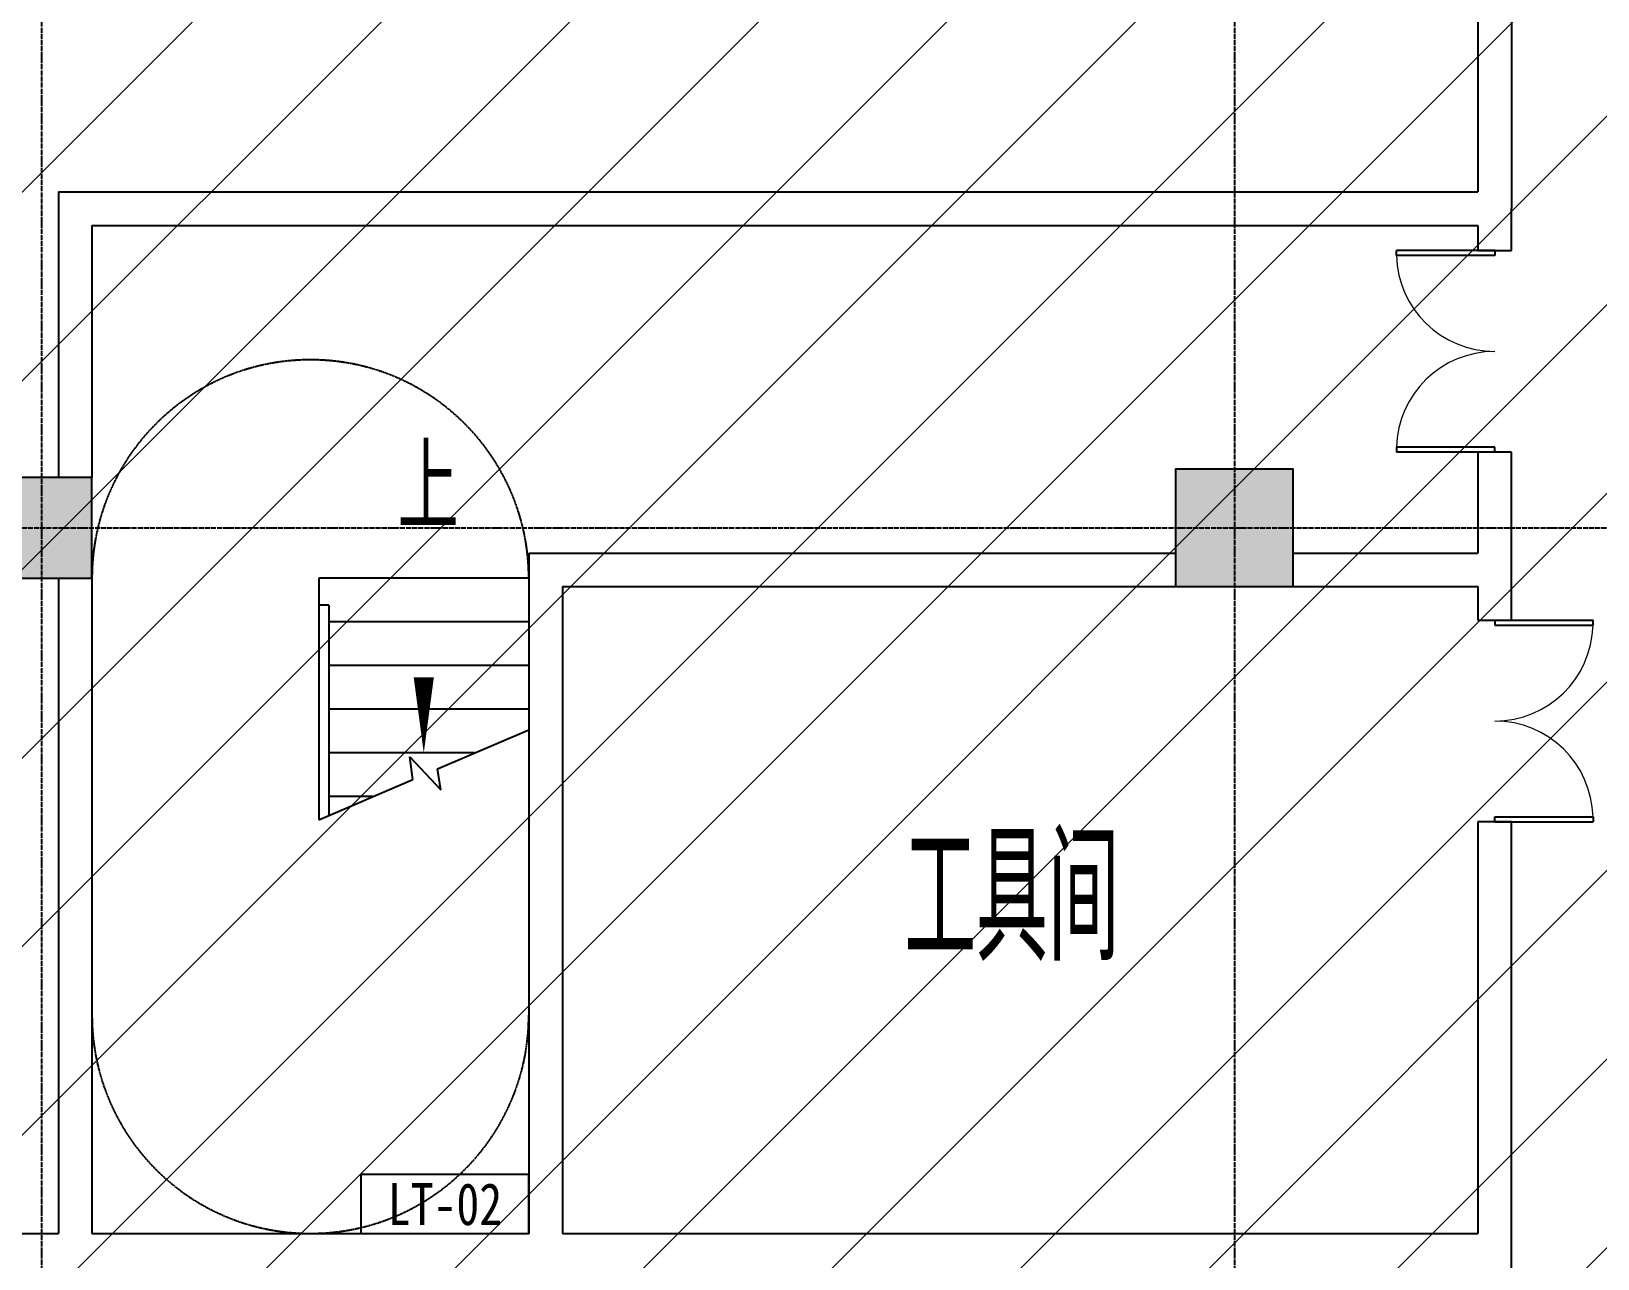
# Model space of a CAD drawing. Extents: x -20827274 to 1300756471, y -549375 to 3431892.
# Drawn here: x -82170 to -72846, y -287610 to -280305 of the extents above; entities that cross this region are included whole.
import ezdxf
from ezdxf.enums import TextEntityAlignment as Align

# ---------------------------------------------------------------- set-up
doc = ezdxf.new("R2010")
doc.units = 0
doc.header["$LTSCALE"] = 10
for name, pattern in [('DASH', [0.35, 0.25, -0.1]), ('暖附图底图$0$DASH', [0.35, 0.25, -0.1]), ('暖附图底图$0$DOTE', [2.42, 2, -0.2, 0.02, -0.2])]:
    doc.linetypes.add(name, pattern=pattern)
for name, color, linetype in [('1-zs', 3, 'Continuous'), ('PUB_HATCH', 8, 'Continuous'), ('STAIR', 2, 'Continuous'), ('暖附图底图$0$1-标注暖通', 8, 'Continuous'), ('暖附图底图$0$A-COLUMN', 8, 'Continuous'), ('暖附图底图$0$A-ROOM_NAME', 8, 'Continuous'), ('暖附图底图$0$A-STAIR', 8, 'Continuous'), ('暖附图底图$0$A-WALL', 8, 'Continuous'), ('暖附图底图$0$DIM_SYMB', 8, 'Continuous'), ('暖附图底图$0$DOOR_FIRE', 8, 'Continuous'), ('暖附图底图$0$DOTE', 8, 'Continuous'), ('暖附图底图$0$SRC-03F$0$A-SYMB-NUMB-T', 8, 'Continuous'), ('暖附图底图$0$SRC-03F$0$A-WALL', 8, 'Continuous'), ('暖附图底图$0$STAIR', 8, 'Continuous')]:
    doc.layers.add(name, color=color, linetype=linetype)
doc.layers.add('F-非人防区', color=105, linetype='Continuous', lineweight=15)
doc.styles.add('暖附图底图$0$8B2_01', font='simhei.ttf', dxfattribs={"width": 0.8})
doc.styles.add('暖附图底图$0$8B2_02', font='tssdeng.shx', dxfattribs={"width": 0.6, "bigfont": 'TSSDCHN.shx'})
doc.styles.add('暖附图底图$0$_TCH_DIM', font='SIMPLEX', dxfattribs={"bigfont": 'GBCBIG'})
doc.styles.add('暖附图底图$0$SRC-03F$0$ECADI-TXT', font='simplex.shx', dxfattribs={"bigfont": 'hztxt.shx'})

# ---------------------------------------------------------------- blocks, each defined once
blk = doc.blocks.new('暖附图底图$0$SRC-03F$0$ECADI-TAG-CODE')
at = {"layer": '暖附图底图$0$SRC-03F$0$A-SYMB-NUMB-T', "color": 1}
blk.add_lwpolyline([(3.408, 8.1), (13.408, 8.1), (13.408, 4.6), (3.408, 4.6)], close=True, dxfattribs=at)
at = {"layer": '暖附图底图$0$SRC-03F$0$A-SYMB-NUMB-T', "style": '暖附图底图$0$SRC-03F$0$ECADI-TXT', "width": 0.7}
blk.add_attdef('CODE', text='', height=2.5, dxfattribs=at).set_placement((8.408, 6.35), align=Align.MIDDLE_CENTER)
blk = doc.blocks.new('_FZH')
blk.add_lwpolyline([(-0.5, -0.5), (0.5, -0.5), (0.5, 0.5), (-0.5, 0.5)], close=True)
at = {"layer": 'PUB_HATCH'}
blk.add_solid([(-0.5, -0.5), (0.5, -0.5), (-0.5, 0.5), (0.5, 0.5)], dxfattribs=at)
blk = doc.blocks.new('暖附图底图$0$$DorLib2D$00000002')
for p, q in [((-0.5, 0), (-0.5, 0.4875)), ((-0.475, 0.4875), (-0.5, 0.4875)), ((-0.475, 0), (-0.475, 0.4875)), ((0.475, 0), (0.475, 0.4875)), ((0.475, 0.4875), (0.5, 0.4875)), ((0.5, 0), (0.5, 0.4875)), ((-0.5, 0), (-0.475, 0)), ((0.5, 0), (0.475, 0))]:
    blk.add_line(p, q)
at = {"lineweight": 13}
for centre, start, end in [((-0.4875, 0), 0, 88.53072), ((0.4875, 0), 91.46928, 180)]:
    blk.add_arc(centre, 0.4875, start, end, dxfattribs=at)
blk = doc.blocks.new('暖附图底图$0$AFSFCS')
at = {"layer": 'STAIR', "color": 9, "linetype": 'DASH'}
for centre, start, end in [((-80508.6, -283560.4), 0, 180), ((-80508.6, -286160.4), 180, 0)]:
    blk.add_arc(centre, 1300, start, end, dxfattribs=at)
at = {"layer": '暖附图底图$0$A-STAIR'}
for p, q in [((-80458.6, -283560.4), (-80458.6, -283720.4)), ((-79208.6, -283560.4), (-80458.6, -283560.4)), ((-79208.6, -283560.4), (-79208.6, -284462)), ((-80458.6, -283720.4), (-80458.6, -284998.8)), ((-80458.6, -283720.4), (-80458.6, -284998.8)), ((-80398.6, -283720.4), (-80458.6, -283720.4)), ((-80398.6, -283720.4), (-80398.6, -284973)), ((-79208.6, -283820.4), (-80398.6, -283820.4)), ((-79208.6, -284080.4), (-80398.6, -284080.4)), ((-79208.6, -284340.4), (-80398.6, -284340.4)), ((-79751.1, -284695), (-79208.6, -284462)), ((-79530.9, -284600.4), (-80398.6, -284600.4)), ((-79897.8, -284758), (-79917.2, -284624.4)), ((-79917.2, -284624.4), (-79732.9, -284820.3)), ((-79732.9, -284820.3), (-79751.1, -284695)), ((-80458.6, -284998.8), (-79897.8, -284758)), ((-80136.3, -284860.4), (-80398.6, -284860.4))]:
    blk.add_line(p, q, dxfattribs=at)
at = {"layer": '暖附图底图$0$A-WALL'}
for p, q in [((-73358.6, -274460.4), (-73358.6, -281360.4)), ((-73558.6, -274560.4), (-73558.6, -281260.4)), ((-82008.6, -281260.4), (-82008.6, -282960.4)), ((-82008.6, -281260.4), (-73558.6, -281260.4)), ((-73358.6, -281610.4), (-73358.6, -281360.4)), ((-81808.6, -281460.4), (-81808.6, -282960.4)), ((-81808.6, -281460.4), (-73558.6, -281460.4)), ((-73558.6, -281460.4), (-73558.6, -281610.4)), ((-73558.6, -281610.4), (-73358.6, -281610.4)), ((-73358.6, -282810.4), (-73558.6, -282810.4)), ((-73558.6, -282810.4), (-73558.6, -283410.4)), ((-73358.6, -283510.4), (-73358.6, -282810.4)), ((-79208.6, -283410.4), (-75358.6, -283410.4)), ((-79208.6, -283410.4), (-79208.6, -287460.4)), ((-74658.6, -283410.4), (-73558.6, -283410.4)), ((-73358.6, -283810.4), (-73358.6, -283510.4)), ((-82008.6, -283560.4), (-82008.6, -287460.4)), ((-81808.6, -283560.4), (-81808.6, -287460.4)), ((-79008.6, -283610.4), (-75358.6, -283610.4)), ((-79008.6, -283610.4), (-79008.6, -287460.4)), ((-74658.6, -283610.4), (-73558.6, -283610.4)), ((-73558.6, -283610.4), (-73558.6, -283810.4)), ((-73558.6, -283810.4), (-73358.6, -283810.4)), ((-73358.6, -285010.4), (-73558.6, -285010.4)), ((-73558.6, -285010.4), (-73558.6, -287460.4)), ((-73358.6, -287560.4), (-73358.6, -285010.4)), ((-82958.6, -287460.4), (-82008.6, -287460.4)), ((-81808.6, -287460.4), (-79908.6, -287460.4)), ((-79908.6, -287460.4), (-79208.6, -287460.4)), ((-79008.6, -287460.4), (-78158.6, -287460.4)), ((-78158.6, -287460.4), (-73558.6, -287460.4)), ((-73358.6, -287860.4), (-73358.6, -287560.4))]:
    blk.add_line(p, q, dxfattribs=at)
at = {"layer": '暖附图底图$0$DIM_SYMB'}
blk.add_lwpolyline([(-79833.6, -283430.4, 0, 0, 0), (-79833.6, -284600.4, 0, 120, 0), (-79833.6, -284150.4, 0, 0, 0)], format="xyseb", dxfattribs=at)
at = {"layer": '暖附图底图$0$DOTE', "color": 127, "linetype": '暖附图底图$0$DOTE', "ltscale": 1.5}
for p, q in [((-82108.6, -155629.3), (-82108.6, -385768.2)), ((-75008.6, -155629.3), (-75008.6, -385768.2))]:
    blk.add_line(p, q, dxfattribs=at)
at = {"layer": '暖附图底图$0$DOTE', "color": 16, "linetype": '暖附图底图$0$DOTE', "ltscale": 1.5}
blk.add_line((-113117.3, -283260.4), (10791.4, -283260.4), dxfattribs=at)
at = {"layer": '暖附图底图$0$STAIR', "color": 9, "linetype": '暖附图底图$0$DASH'}
for centre, start, end in [((-80508.6, -283560.4), 0, 180), ((-80508.6, -283560.4), 0, 180), ((-80508.6, -286160.4), 180, 0), ((-80508.6, -286160.4), 180, 0)]:
    blk.add_arc(centre, 1300, start, end, dxfattribs=at)
at = {"layer": '暖附图底图$0$A-COLUMN', "rotation": 90}
for p, xscale, yscale, zscale in [((-82108.6, -283260.4), 600, 600, 600), ((-75008.6, -283260.4), 700, 700, 700)]:
    blk.add_blockref('_FZH', p, dxfattribs=dict(at, xscale=xscale, yscale=yscale, zscale=zscale))
at = {"layer": '暖附图底图$0$DOOR_FIRE', "zscale": 200, "rotation": 270}
for p, xscale, yscale in [((-73458.6, -282210.4), -1200, -1200), ((-73458.6, -284410.4), 1200, 1200)]:
    blk.add_blockref('暖附图底图$0$$DorLib2D$00000002', p, dxfattribs=dict(at, xscale=xscale, yscale=yscale))
at = {"layer": '暖附图底图$0$SRC-03F$0$A-WALL'}
ref = blk.add_blockref('暖附图底图$0$SRC-03F$0$ECADI-TAG-CODE', (-78866.5, -287920.4), dxfattribs=dict(at, xscale=-100, yscale=100, zscale=100))
ref.add_attrib('CODE', 'LT-02', dxfattribs={"layer": '暖附图底图$0$SRC-03F$0$A-SYMB-NUMB-T', "height": 250, "style": '暖附图底图$0$8B2_01', "width": 0.8}).set_placement((-79707.4, -287285.4), align=Align.MIDDLE_CENTER)
at = {"layer": '暖附图底图$0$A-ROOM_NAME', "style": '暖附图底图$0$8B2_02', "width": 0.6}
blk.add_text('工具间', height=750, dxfattribs=at).set_placement((-76973.7, -285837.6))
at = {"layer": '暖附图底图$0$DIM_SYMB', "color": 7, "style": '暖附图底图$0$_TCH_DIM'}
blk.add_text('上', height=506.4, dxfattribs=at).set_placement((-79990, -283272.9))
blk = doc.blocks.new('暖附图底图')
at = {"layer": '暖附图底图$0$1-标注暖通', "linetype": '暖附图底图$0$DASH'}
blk.add_blockref('暖附图底图$0$AFSFCS', (500000, 0), dxfattribs=at)

msp = doc.modelspace()

# ---------------------------------------------------------------- hatches: boundary and pattern name
at = {"layer": 'F-非人防区'}
h = msp.add_hatch(dxfattribs=at)
h.set_pattern_fill('ANSI31', color=8, scale=500)
h.set_pattern_definition([(45, (-67108.6, 126739.6), (-561.266, 561.266), [])])
edge = h.paths.add_edge_path()
edge.add_line((26041.4, -160910.4), (26041.4, -174910.4))
edge.add_line((26041.4, -174910.4), (44466.4, -174910.4))
edge.add_line((44466.4, -174910.4), (44466.4, -230535.4))
edge.add_line((44466.4, -230535.4), (29591.4, -230535.4))
edge.add_line((29591.4, -230535.4), (29591.4, -228585.4))
edge.add_line((29591.4, -228585.4), (32466.4, -228585.4))
edge.add_line((32466.4, -228585.4), (32466.4, -223185.4))
edge.add_line((32466.4, -223185.4), (6116.4, -223185.4))
edge.add_line((6116.4, -223185.4), (6116.4, -236210.4))
edge.add_line((6116.4, -236210.4), (5916.4, -236210.4))
edge.add_line((5916.4, -236210.4), (5921.1, -289912.2))
edge.add_line((5921.1, -289912.2), (35191.4, -289912.2))
edge.add_line((35191.4, -289912.2), (35191.4, -296310.4))
edge.add_line((35191.4, -296310.4), (35041.4, -296310.4))
edge.add_line((35041.4, -296310.4), (35041.4, -296910.4))
edge.add_line((35041.4, -296910.4), (35641.4, -296910.4))
edge.add_line((35641.4, -296910.4), (44736.4, -305099.6))
edge.add_line((44736.4, -305099.6), (22456.5, -329844))
edge.add_line((22456.5, -329844), (22456.5, -340006.4))
edge.add_line((22456.5, -340006.4), (-13248.1, -379660.4))
edge.add_line((-13248.1, -379660.4), (-90108.6, -379660.4))
edge.add_line((-90108.6, -379660.4), (-90108.6, -373660.4))
edge.add_line((-90108.6, -373660.4), (-91358.6, -373660.4))
edge.add_arc((-91358.6, -361660.4), 12000, 180, 270, ccw=False)
edge.add_line((-103358.6, -361660.4), (-103358.6, -333450.4))
edge.add_line((-103358.6, -333450.4), (-95358.6, -333436.6))
edge.add_line((-95358.6, -333436.6), (-95358.6, -160610.4))
edge.add_line((-95358.6, -160610.4), (-86333.4, -160610.4))
edge.add_line((-86333.4, -160610.4), (-86333.6, -149790))
edge.add_line((-86333.6, -149790), (-73433.4, -149790))
edge.add_line((-73433.4, -149790), (-73433.4, -160610.4))
edge.add_line((-73433.4, -160610.4), (26041.4, -160910.4))

# ---------------------------------------------------------------- block references
at = {"layer": '1-zs'}
msp.add_blockref('暖附图底图', (-500000, 0), dxfattribs=at)

doc.saveas('drawing.dxf')
